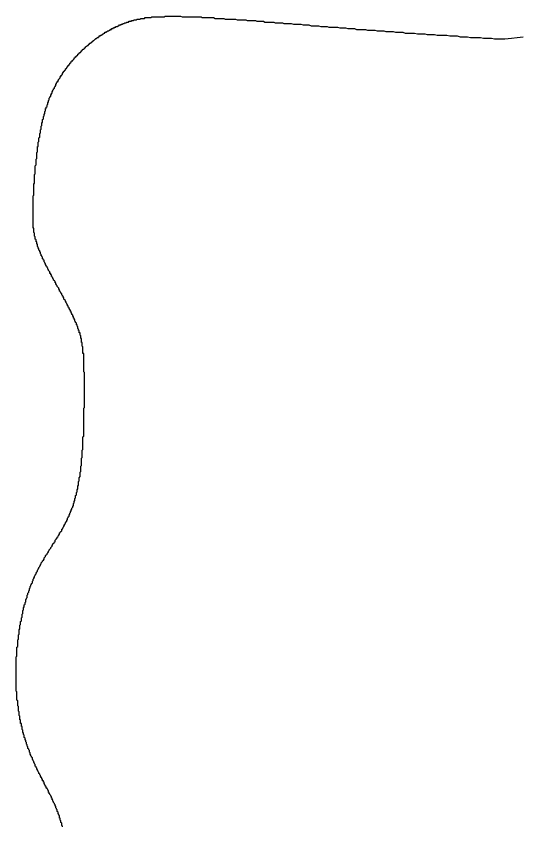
# Model space of a CAD drawing. Header units: millimetres. Extents: x 111 to 2999, y 81 to 1941.
# Drawn here: x 993.22 to 1000.07, y 636.16 to 647.22 of the extents above; entities that cross this region are included whole.
import ezdxf

# ---------------------------------------------------------------- set-up
doc = ezdxf.new("R2010")
doc.units = ezdxf.units.MM

msp = doc.modelspace()

# ---------------------------------------------------------------- linework, layer by layer
for points in [[(993.85, 636.163, 0), (993.85, 636.173, 0), (993.84, 636.183, 0), (993.84, 636.183, 0), (993.84, 636.193, 0), (993.84, 636.203, 0), (993.84, 636.203, 0), (993.84, 636.213, 0), (993.83, 636.223, 0), (993.83, 636.223, 0), (993.83, 636.233, 0), (993.83, 636.233, 0), (993.83, 636.243, 0), (993.82, 636.253, 0), (993.82, 636.253, 0), (993.82, 636.263, 0), (993.82, 636.273, 0), (993.82, 636.273, 0), (993.82, 636.283, 0), (993.81, 636.283, 0), (993.81, 636.293, 0), (993.81, 636.303, 0), (993.81, 636.303, 0), (993.81, 636.313, 0), (993.8, 636.323, 0), (993.8, 636.323, 0), (993.8, 636.333, 0), (993.8, 636.333, 0), (993.79, 636.343, 0), (993.79, 636.353, 0), (993.79, 636.353, 0), (993.79, 636.363, 0), (993.79, 636.363, 0), (993.78, 636.373, 0), (993.78, 636.383, 0), (993.78, 636.383, 0), (993.78, 636.393, 0), (993.77, 636.403, 0), (993.77, 636.403, 0), (993.77, 636.413, 0), (993.77, 636.413, 0), (993.76, 636.423, 0), (993.76, 636.433, 0), (993.76, 636.433, 0), (993.76, 636.443, 0), (993.75, 636.443, 0), (993.75, 636.453, 0), (993.75, 636.463, 0), (993.75, 636.463, 0), (993.74, 636.473, 0), (993.74, 636.473, 0), (993.74, 636.483, 0), (993.73, 636.493, 0), (993.73, 636.493, 0), (993.73, 636.503, 0), (993.73, 636.503, 0), (993.72, 636.513, 0), (993.72, 636.523, 0), (993.72, 636.523, 0), (993.72, 636.533, 0), (993.71, 636.533, 0), (993.71, 636.543, 0), (993.71, 636.553, 0), (993.7, 636.553, 0), (993.7, 636.563, 0), (993.7, 636.563, 0), (993.7, 636.573, 0), (993.69, 636.583, 0), (993.69, 636.583, 0), (993.69, 636.593, 0), (993.68, 636.603, 0), (993.68, 636.603, 0), (993.68, 636.613, 0), (993.67, 636.613, 0), (993.67, 636.623, 0), (993.67, 636.633, 0), (993.66, 636.633, 0), (993.66, 636.643, 0), (993.66, 636.643, 0), (993.66, 636.653, 0), (993.65, 636.663, 0), (993.65, 636.663, 0), (993.65, 636.673, 0), (993.64, 636.683, 0), (993.64, 636.683, 0), (993.64, 636.693, 0), (993.63, 636.693, 0), (993.63, 636.703, 0), (993.63, 636.713, 0), (993.62, 636.713, 0), (993.62, 636.723, 0), (993.62, 636.723, 0), (993.61, 636.733, 0), (993.61, 636.743, 0), (993.61, 636.743, 0), (993.6, 636.753, 0), (993.6, 636.763, 0), (993.6, 636.763, 0), (993.6, 636.773, 0), (993.59, 636.773, 0), (993.59, 636.783, 0), (993.59, 636.793, 0), (993.58, 636.793, 0), (993.58, 636.803, 0), (993.58, 636.813, 0), (993.57, 636.813, 0), (993.57, 636.823, 0), (993.57, 636.833, 0), (993.56, 636.833, 0), (993.56, 636.843, 0), (993.56, 636.843, 0), (993.55, 636.853, 0), (993.55, 636.863, 0), (993.55, 636.863, 0), (993.54, 636.873, 0), (993.54, 636.883, 0), (993.54, 636.883, 0), (993.53, 636.893, 0), (993.53, 636.903, 0), (993.53, 636.903, 0), (993.52, 636.913, 0), (993.52, 636.923, 0), (993.52, 636.923, 0), (993.51, 636.933, 0), (993.51, 636.943, 0), (993.51, 636.943, 0), (993.5, 636.953, 0), (993.5, 636.963, 0), (993.5, 636.963, 0), (993.49, 636.973, 0), (993.49, 636.983, 0), (993.49, 636.983, 0), (993.48, 636.993, 0), (993.48, 637.003, 0), (993.48, 637.003, 0), (993.48, 637.013, 0), (993.47, 637.023, 0), (993.47, 637.023, 0), (993.47, 637.033, 0), (993.46, 637.043, 0), (993.46, 637.043, 0), (993.46, 637.053, 0), (993.45, 637.063, 0), (993.45, 637.073, 0), (993.45, 637.073, 0), (993.44, 637.083, 0), (993.44, 637.093, 0), (993.44, 637.093, 0), (993.44, 637.103, 0), (993.43, 637.113, 0), (993.43, 637.113, 0), (993.43, 637.123, 0), (993.42, 637.133, 0), (993.42, 637.143, 0), (993.42, 637.143, 0), (993.41, 637.153, 0), (993.41, 637.163, 0), (993.41, 637.163, 0), (993.41, 637.173, 0), (993.4, 637.183, 0), (993.4, 637.193, 0), (993.4, 637.193, 0), (993.4, 637.203, 0), (993.39, 637.213, 0), (993.39, 637.223, 0), (993.39, 637.223, 0), (993.38, 637.233, 0), (993.38, 637.243, 0), (993.38, 637.243, 0), (993.38, 637.253, 0), (993.37, 637.263, 0), (993.37, 637.273, 0), (993.37, 637.273, 0), (993.37, 637.283, 0), (993.36, 637.293, 0), (993.36, 637.303, 0), (993.36, 637.303, 0), (993.36, 637.313, 0), (993.35, 637.323, 0), (993.35, 637.333, 0), (993.35, 637.333, 0), (993.35, 637.343, 0), (993.34, 637.353, 0), (993.34, 637.363, 0), (993.34, 637.363, 0), (993.34, 637.373, 0), (993.33, 637.383, 0), (993.33, 637.393, 0), (993.33, 637.393, 0), (993.33, 637.403, 0), (993.33, 637.413, 0), (993.32, 637.423, 0), (993.32, 637.433, 0), (993.32, 637.433, 0), (993.32, 637.443, 0), (993.31, 637.453, 0), (993.31, 637.463, 0), (993.31, 637.463, 0), (993.31, 637.473, 0), (993.31, 637.483, 0), (993.3, 637.493, 0), (993.3, 637.503, 0), (993.3, 637.503, 0), (993.3, 637.513, 0), (993.3, 637.523, 0), (993.3, 637.533, 0), (993.29, 637.533, 0), (993.29, 637.543, 0), (993.29, 637.553, 0), (993.29, 637.563, 0), (993.29, 637.573, 0), (993.28, 637.573, 0), (993.28, 637.583, 0), (993.28, 637.593, 0), (993.28, 637.603, 0), (993.28, 637.613, 0), (993.28, 637.623, 0), (993.27, 637.623, 0), (993.27, 637.633, 0), (993.27, 637.643, 0), (993.27, 637.653, 0), (993.27, 637.663, 0), (993.27, 637.663, 0), (993.27, 637.673, 0), (993.26, 637.683, 0), (993.26, 637.693, 0), (993.26, 637.703, 0), (993.26, 637.713, 0), (993.26, 637.713, 0), (993.26, 637.723, 0), (993.26, 637.733, 0), (993.25, 637.743, 0), (993.25, 637.753, 0), (993.25, 637.763, 0), (993.25, 637.763, 0), (993.25, 637.773, 0), (993.25, 637.783, 0), (993.25, 637.793, 0), (993.25, 637.803, 0), (993.24, 637.813, 0), (993.24, 637.813, 0), (993.24, 637.823, 0), (993.24, 637.833, 0), (993.24, 637.843, 0), (993.24, 637.853, 0), (993.24, 637.863, 0), (993.24, 637.873, 0), (993.24, 637.873, 0), (993.24, 637.883, 0), (993.23, 637.893, 0), (993.23, 637.903, 0), (993.23, 637.913, 0), (993.23, 637.923, 0), (993.23, 637.933, 0), (993.23, 637.943, 0), (993.23, 637.943, 0), (993.23, 637.953, 0), (993.23, 637.963, 0), (993.23, 637.973, 0), (993.23, 637.983, 0), (993.23, 637.993, 0), (993.23, 638.003, 0), (993.22, 638.013, 0), (993.22, 638.023, 0), (993.22, 638.023, 0), (993.22, 638.033, 0), (993.22, 638.043, 0), (993.22, 638.053, 0), (993.22, 638.063, 0), (993.22, 638.073, 0), (993.22, 638.083, 0), (993.22, 638.093, 0), (993.22, 638.103, 0), (993.22, 638.113, 0), (993.22, 638.123, 0), (993.22, 638.123, 0), (993.22, 638.133, 0), (993.22, 638.143, 0), (993.22, 638.153, 0), (993.22, 638.163, 0), (993.22, 638.173, 0), (993.22, 638.183, 0), (993.22, 638.193, 0), (993.22, 638.203, 0), (993.22, 638.213, 0), (993.22, 638.223, 0), (993.22, 638.233, 0), (993.22, 638.243, 0), (993.22, 638.253, 0), (993.22, 638.263, 0), (993.22, 638.263, 0), (993.22, 638.273, 0), (993.22, 638.283, 0), (993.22, 638.293, 0), (993.22, 638.303, 0), (993.22, 638.313, 0), (993.22, 638.323, 0), (993.22, 638.333, 0), (993.22, 638.343, 0), (993.22, 638.353, 0), (993.22, 638.363, 0), (993.22, 638.373, 0), (993.22, 638.383, 0), (993.22, 638.393, 0), (993.22, 638.403, 0), (993.22, 638.413, 0), (993.22, 638.423, 0), (993.22, 638.433, 0), (993.22, 638.443, 0), (993.22, 638.453, 0), (993.22, 638.463, 0), (993.22, 638.473, 0), (993.22, 638.483, 0), (993.23, 638.493, 0), (993.23, 638.503, 0), (993.23, 638.513, 0), (993.23, 638.523, 0), (993.23, 638.533, 0), (993.23, 638.543, 0), (993.23, 638.553, 0), (993.23, 638.563, 0), (993.23, 638.573, 0), (993.23, 638.583, 0), (993.23, 638.593, 0), (993.23, 638.603, 0), (993.23, 638.613, 0), (993.24, 638.623, 0), (993.24, 638.633, 0), (993.24, 638.643, 0), (993.24, 638.653, 0), (993.24, 638.663, 0), (993.24, 638.673, 0), (993.24, 638.683, 0), (993.24, 638.693, 0), (993.24, 638.703, 0), (993.24, 638.713, 0), (993.25, 638.723, 0), (993.25, 638.733, 0), (993.25, 638.743, 0), (993.25, 638.753, 0), (993.25, 638.763, 0), (993.25, 638.773, 0), (993.25, 638.783, 0), (993.26, 638.793, 0), (993.26, 638.803, 0), (993.26, 638.813, 0), (993.26, 638.823, 0), (993.26, 638.833, 0), (993.26, 638.843, 0), (993.26, 638.853, 0), (993.27, 638.863, 0), (993.27, 638.873, 0), (993.27, 638.883, 0), (993.27, 638.893, 0), (993.27, 638.903, 0), (993.27, 638.913, 0), (993.28, 638.923, 0), (993.28, 638.933, 0), (993.28, 638.943, 0), (993.28, 638.953, 0), (993.28, 638.963, 0), (993.29, 638.973, 0), (993.29, 638.983, 0), (993.29, 638.993, 0), (993.29, 639.003, 0), (993.29, 639.013, 0), (993.3, 639.023, 0), (993.3, 639.033, 0), (993.3, 639.043, 0), (993.3, 639.053, 0), (993.3, 639.063, 0), (993.31, 639.073, 0), (993.31, 639.083, 0), (993.31, 639.093, 0), (993.31, 639.103, 0), (993.31, 639.113, 0), (993.32, 639.123, 0), (993.32, 639.133, 0), (993.32, 639.143, 0), (993.32, 639.153, 0), (993.33, 639.163, 0), (993.33, 639.173, 0), (993.33, 639.183, 0), (993.33, 639.193, 0), (993.34, 639.203, 0), (993.34, 639.213, 0), (993.34, 639.223, 0), (993.35, 639.233, 0), (993.35, 639.243, 0), (993.35, 639.253, 0), (993.35, 639.263, 0), (993.36, 639.273, 0), (993.36, 639.283, 0), (993.36, 639.283, 0), (993.37, 639.293, 0), (993.37, 639.303, 0), (993.37, 639.313, 0), (993.37, 639.323, 0), (993.38, 639.333, 0), (993.38, 639.343, 0), (993.38, 639.353, 0), (993.39, 639.363, 0), (993.39, 639.373, 0), (993.39, 639.383, 0), (993.4, 639.393, 0), (993.4, 639.403, 0), (993.4, 639.413, 0), (993.41, 639.423, 0), (993.41, 639.433, 0), (993.41, 639.443, 0), (993.42, 639.453, 0), (993.42, 639.463, 0), (993.42, 639.463, 0), (993.43, 639.473, 0), (993.43, 639.483, 0), (993.44, 639.493, 0), (993.44, 639.503, 0), (993.44, 639.513, 0), (993.45, 639.523, 0), (993.45, 639.533, 0), (993.45, 639.543, 0), (993.46, 639.553, 0), (993.46, 639.563, 0), (993.47, 639.563, 0), (993.47, 639.573, 0), (993.47, 639.583, 0), (993.48, 639.593, 0), (993.48, 639.603, 0), (993.49, 639.613, 0), (993.49, 639.623, 0), (993.49, 639.633, 0), (993.5, 639.633, 0), (993.5, 639.643, 0), (993.51, 639.653, 0), (993.51, 639.663, 0), (993.52, 639.673, 0), (993.52, 639.683, 0), (993.52, 639.683, 0), (993.53, 639.693, 0), (993.53, 639.703, 0), (993.54, 639.713, 0), (993.54, 639.723, 0), (993.55, 639.733, 0), (993.55, 639.733, 0), (993.55, 639.743, 0), (993.56, 639.753, 0), (993.56, 639.763, 0), (993.57, 639.773, 0), (993.57, 639.773, 0), (993.58, 639.783, 0), (993.58, 639.793, 0), (993.59, 639.803, 0), (993.59, 639.803, 0), (993.6, 639.813, 0), (993.6, 639.823, 0), (993.6, 639.833, 0), (993.61, 639.843, 0), (993.61, 639.843, 0), (993.62, 639.853, 0), (993.62, 639.863, 0), (993.63, 639.873, 0), (993.63, 639.873, 0), (993.64, 639.883, 0), (993.64, 639.893, 0), (993.65, 639.903, 0), (993.65, 639.903, 0), (993.66, 639.913, 0), (993.66, 639.923, 0), (993.66, 639.923, 0), (993.67, 639.933, 0), (993.67, 639.943, 0), (993.68, 639.953, 0), (993.68, 639.953, 0), (993.69, 639.963, 0), (993.69, 639.973, 0), (993.7, 639.983, 0), (993.7, 639.983, 0), (993.71, 639.993, 0), (993.71, 640.003, 0), (993.71, 640.003, 0), (993.72, 640.013, 0), (993.72, 640.023, 0), (993.73, 640.033, 0), (993.73, 640.033, 0), (993.74, 640.043, 0), (993.74, 640.053, 0), (993.75, 640.053, 0), (993.75, 640.063, 0), (993.75, 640.073, 0), (993.76, 640.083, 0), (993.76, 640.083, 0), (993.77, 640.093, 0), (993.77, 640.103, 0), (993.78, 640.103, 0), (993.78, 640.113, 0), (993.79, 640.123, 0), (993.79, 640.123, 0), (993.79, 640.133, 0), (993.8, 640.143, 0), (993.8, 640.153, 0), (993.81, 640.153, 0), (993.81, 640.163, 0), (993.81, 640.173, 0), (993.82, 640.173, 0), (993.82, 640.183, 0), (993.83, 640.193, 0), (993.83, 640.193, 0), (993.84, 640.203, 0), (993.84, 640.213, 0), (993.84, 640.223, 0), (993.85, 640.223, 0), (993.85, 640.233, 0), (993.86, 640.243, 0), (993.86, 640.243, 0), (993.86, 640.253, 0), (993.87, 640.263, 0), (993.87, 640.273, 0), (993.88, 640.273, 0), (993.88, 640.283, 0), (993.88, 640.293, 0), (993.89, 640.303, 0), (993.89, 640.303, 0), (993.89, 640.313, 0), (993.9, 640.323, 0), (993.9, 640.323, 0), (993.91, 640.333, 0), (993.91, 640.343, 0), (993.91, 640.353, 0), (993.92, 640.353, 0), (993.92, 640.363, 0), (993.92, 640.373, 0), (993.93, 640.383, 0), (993.93, 640.383, 0), (993.93, 640.393, 0), (993.94, 640.403, 0), (993.94, 640.413, 0), (993.94, 640.423, 0), (993.95, 640.423, 0), (993.95, 640.433, 0), (993.95, 640.443, 0), (993.96, 640.453, 0), (993.96, 640.453, 0), (993.96, 640.463, 0), (993.97, 640.473, 0), (993.97, 640.483, 0), (993.97, 640.493, 0), (993.98, 640.493, 0), (993.98, 640.503, 0), (993.98, 640.513, 0), (993.99, 640.523, 0), (993.99, 640.533, 0), (993.99, 640.543, 0), (994, 640.543, 0), (994, 640.553, 0), (994, 640.563, 0), (994, 640.573, 0), (994.01, 640.583, 0), (994.01, 640.593, 0), (994.01, 640.603, 0), (994.01, 640.613, 0), (994.02, 640.613, 0), (994.02, 640.623, 0), (994.02, 640.633, 0), (994.02, 640.643, 0), (994.03, 640.653, 0), (994.03, 640.663, 0), (994.03, 640.673, 0), (994.03, 640.683, 0), (994.04, 640.693, 0), (994.04, 640.703, 0), (994.04, 640.713, 0), (994.04, 640.723, 0), (994.05, 640.733, 0), (994.05, 640.743, 0), (994.05, 640.753, 0), (994.05, 640.763, 0), (994.06, 640.773, 0), (994.06, 640.783, 0), (994.06, 640.793, 0), (994.06, 640.803, 0), (994.06, 640.813, 0), (994.07, 640.823, 0), (994.07, 640.833, 0), (994.07, 640.843, 0), (994.07, 640.853, 0), (994.07, 640.863, 0), (994.07, 640.873, 0), (994.08, 640.883, 0), (994.08, 640.893, 0), (994.08, 640.903, 0), (994.08, 640.913, 0), (994.08, 640.923, 0), (994.09, 640.943, 0), (994.09, 640.953, 0), (994.09, 640.963, 0), (994.09, 640.973, 0), (994.09, 640.983, 0), (994.09, 640.993, 0), (994.09, 641.003, 0), (994.1, 641.013, 0), (994.1, 641.023, 0), (994.1, 641.043, 0), (994.1, 641.053, 0), (994.1, 641.063, 0), (994.1, 641.073, 0), (994.1, 641.083, 0), (994.11, 641.093, 0), (994.11, 641.103, 0), (994.11, 641.123, 0), (994.11, 641.133, 0), (994.11, 641.143, 0), (994.11, 641.153, 0), (994.11, 641.163, 0), (994.11, 641.173, 0), (994.11, 641.193, 0), (994.12, 641.203, 0), (994.12, 641.213, 0), (994.12, 641.223, 0), (994.12, 641.233, 0), (994.12, 641.243, 0), (994.12, 641.263, 0), (994.12, 641.273, 0), (994.12, 641.283, 0), (994.12, 641.293, 0), (994.12, 641.303, 0), (994.13, 641.313, 0), (994.13, 641.333, 0), (994.13, 641.343, 0), (994.13, 641.353, 0), (994.13, 641.363, 0), (994.13, 641.373, 0), (994.13, 641.393, 0), (994.13, 641.403, 0), (994.13, 641.413, 0), (994.13, 641.423, 0), (994.13, 641.433, 0), (994.13, 641.453, 0), (994.13, 641.463, 0), (994.13, 641.473, 0), (994.13, 641.483, 0), (994.14, 641.493, 0), (994.14, 641.503, 0), (994.14, 641.523, 0), (994.14, 641.533, 0), (994.14, 641.543, 0), (994.14, 641.553, 0), (994.14, 641.563, 0), (994.14, 641.583, 0), (994.14, 641.593, 0), (994.14, 641.603, 0), (994.14, 641.613, 0), (994.14, 641.623, 0), (994.14, 641.633, 0), (994.14, 641.653, 0), (994.14, 641.663, 0), (994.14, 641.673, 0), (994.14, 641.683, 0), (994.14, 641.693, 0), (994.14, 641.703, 0), (994.14, 641.723, 0), (994.14, 641.733, 0), (994.14, 641.743, 0), (994.14, 641.753, 0), (994.14, 641.763, 0), (994.14, 641.773, 0), (994.14, 641.783, 0), (994.14, 641.803, 0), (994.14, 641.813, 0), (994.14, 641.823, 0), (994.14, 641.833, 0), (994.14, 641.843, 0), (994.14, 641.853, 0), (994.14, 641.863, 0), (994.14, 641.873, 0), (994.15, 641.883, 0), (994.15, 641.903, 0), (994.15, 641.913, 0), (994.15, 641.923, 0), (994.15, 641.933, 0), (994.15, 641.943, 0), (994.15, 641.953, 0), (994.15, 641.963, 0), (994.15, 641.973, 0), (994.15, 641.983, 0), (994.15, 641.993, 0), (994.15, 642.003, 0), (994.15, 642.013, 0), (994.15, 642.023, 0), (994.15, 642.033, 0), (994.15, 642.043, 0), (994.15, 642.053, 0), (994.15, 642.063, 0), (994.15, 642.073, 0), (994.15, 642.083, 0), (994.15, 642.093, 0), (994.15, 642.103, 0), (994.15, 642.113, 0), (994.15, 642.123, 0), (994.15, 642.133, 0), (994.15, 642.143, 0), (994.15, 642.153, 0), (994.15, 642.163, 0), (994.15, 642.173, 0), (994.15, 642.183, 0), (994.15, 642.193, 0), (994.15, 642.203, 0), (994.15, 642.213, 0), (994.15, 642.223, 0), (994.15, 642.233, 0), (994.15, 642.243, 0), (994.15, 642.243, 0), (994.15, 642.253, 0), (994.15, 642.263, 0), (994.15, 642.273, 0), (994.15, 642.283, 0), (994.15, 642.293, 0), (994.15, 642.303, 0), (994.15, 642.303, 0), (994.15, 642.313, 0), (994.15, 642.323, 0), (994.15, 642.333, 0), (994.15, 642.343, 0), (994.15, 642.343, 0), (994.15, 642.353, 0), (994.15, 642.363, 0), (994.14, 642.373, 0), (994.14, 642.383, 0), (994.14, 642.383, 0), (994.14, 642.393, 0), (994.14, 642.403, 0), (994.14, 642.413, 0), (994.14, 642.413, 0), (994.14, 642.423, 0), (994.14, 642.433, 0), (994.14, 642.443, 0), (994.14, 642.443, 0), (994.14, 642.453, 0), (994.14, 642.463, 0), (994.14, 642.463, 0), (994.14, 642.473, 0), (994.14, 642.483, 0), (994.14, 642.483, 0), (994.14, 642.493, 0), (994.14, 642.503, 0), (994.14, 642.503, 0), (994.14, 642.513, 0), (994.14, 642.523, 0), (994.14, 642.523, 0), (994.14, 642.533, 0), (994.14, 642.543, 0), (994.14, 642.543, 0), (994.14, 642.553, 0), (994.14, 642.563, 0), (994.14, 642.563, 0), (994.14, 642.573, 0), (994.14, 642.583, 0), (994.14, 642.583, 0), (994.14, 642.593, 0), (994.14, 642.593, 0), (994.14, 642.603, 0), (994.14, 642.613, 0), (994.14, 642.613, 0), (994.14, 642.623, 0), (994.13, 642.623, 0), (994.13, 642.633, 0), (994.13, 642.643, 0), (994.13, 642.643, 0), (994.13, 642.653, 0), (994.13, 642.653, 0), (994.13, 642.663, 0), (994.13, 642.663, 0), (994.13, 642.673, 0), (994.13, 642.673, 0), (994.13, 642.683, 0), (994.13, 642.693, 0), (994.13, 642.693, 0), (994.13, 642.703, 0), (994.13, 642.703, 0), (994.13, 642.713, 0), (994.13, 642.713, 0), (994.12, 642.723, 0), (994.12, 642.723, 0), (994.12, 642.733, 0), (994.12, 642.733, 0), (994.12, 642.743, 0), (994.12, 642.743, 0), (994.12, 642.753, 0), (994.12, 642.753, 0), (994.12, 642.763, 0), (994.12, 642.763, 0), (994.12, 642.773, 0), (994.11, 642.773, 0), (994.11, 642.783, 0), (994.11, 642.783, 0), (994.11, 642.793, 0), (994.11, 642.803, 0), (994.11, 642.803, 0), (994.11, 642.813, 0), (994.11, 642.813, 0), (994.11, 642.823, 0), (994.11, 642.823, 0), (994.1, 642.833, 0), (994.1, 642.833, 0), (994.1, 642.843, 0), (994.1, 642.843, 0), (994.1, 642.853, 0), (994.1, 642.853, 0), (994.1, 642.863, 0), (994.1, 642.863, 0), (994.09, 642.873, 0), (994.09, 642.873, 0), (994.09, 642.883, 0), (994.09, 642.883, 0), (994.09, 642.893, 0), (994.09, 642.893, 0), (994.09, 642.903, 0), (994.08, 642.903, 0), (994.08, 642.913, 0), (994.08, 642.913, 0), (994.08, 642.923, 0), (994.08, 642.923, 0), (994.08, 642.933, 0), (994.07, 642.933, 0), (994.07, 642.943, 0), (994.07, 642.943, 0), (994.07, 642.953, 0), (994.07, 642.953, 0), (994.06, 642.963, 0), (994.06, 642.963, 0), (994.06, 642.973, 0), (994.06, 642.973, 0), (994.06, 642.983, 0), (994.05, 642.993, 0), (994.05, 642.993, 0), (994.05, 643.003, 0), (994.05, 643.003, 0), (994.05, 643.013, 0), (994.04, 643.013, 0), (994.04, 643.023, 0), (994.04, 643.033, 0), (994.04, 643.033, 0), (994.03, 643.043, 0), (994.03, 643.043, 0), (994.03, 643.053, 0), (994.03, 643.053, 0), (994.02, 643.063, 0), (994.02, 643.073, 0), (994.02, 643.073, 0), (994.02, 643.083, 0), (994.01, 643.083, 0), (994.01, 643.093, 0), (994.01, 643.103, 0), (994, 643.103, 0), (994, 643.113, 0), (994, 643.123, 0), (994, 643.123, 0), (993.99, 643.133, 0), (993.99, 643.133, 0), (993.99, 643.143, 0), (993.98, 643.153, 0), (993.98, 643.153, 0), (993.98, 643.163, 0), (993.98, 643.173, 0), (993.97, 643.173, 0), (993.97, 643.183, 0), (993.97, 643.193, 0), (993.96, 643.193, 0), (993.96, 643.203, 0), (993.96, 643.213, 0), (993.95, 643.213, 0), (993.95, 643.223, 0), (993.95, 643.223, 0), (993.94, 643.233, 0), (993.94, 643.243, 0), (993.94, 643.243, 0), (993.93, 643.253, 0), (993.93, 643.263, 0), (993.93, 643.273, 0), (993.92, 643.273, 0), (993.92, 643.283, 0), (993.91, 643.293, 0), (993.91, 643.293, 0), (993.91, 643.303, 0), (993.9, 643.313, 0), (993.9, 643.313, 0), (993.9, 643.323, 0), (993.89, 643.333, 0), (993.89, 643.333, 0), (993.89, 643.343, 0), (993.88, 643.353, 0), (993.88, 643.353, 0), (993.87, 643.363, 0), (993.87, 643.373, 0), (993.87, 643.383, 0), (993.86, 643.383, 0), (993.86, 643.393, 0), (993.86, 643.403, 0), (993.85, 643.403, 0), (993.85, 643.413, 0), (993.84, 643.423, 0), (993.84, 643.423, 0), (993.84, 643.433, 0), (993.83, 643.443, 0), (993.83, 643.453, 0), (993.83, 643.453, 0), (993.82, 643.463, 0), (993.82, 643.473, 0), (993.81, 643.473, 0), (993.81, 643.483, 0), (993.81, 643.493, 0), (993.8, 643.493, 0), (993.8, 643.503, 0), (993.8, 643.513, 0), (993.79, 643.523, 0), (993.79, 643.523, 0), (993.78, 643.533, 0), (993.78, 643.543, 0), (993.78, 643.543, 0), (993.77, 643.553, 0), (993.77, 643.563, 0), (993.76, 643.563, 0), (993.76, 643.573, 0), (993.76, 643.583, 0), (993.75, 643.583, 0), (993.75, 643.593, 0), (993.75, 643.603, 0), (993.74, 643.613, 0), (993.74, 643.613, 0), (993.73, 643.623, 0), (993.73, 643.633, 0), (993.73, 643.633, 0), (993.72, 643.643, 0), (993.72, 643.653, 0), (993.72, 643.653, 0), (993.71, 643.663, 0), (993.71, 643.673, 0), (993.7, 643.673, 0), (993.7, 643.683, 0), (993.7, 643.693, 0), (993.69, 643.693, 0), (993.69, 643.703, 0), (993.69, 643.713, 0), (993.68, 643.713, 0), (993.68, 643.723, 0), (993.68, 643.733, 0), (993.67, 643.743, 0), (993.67, 643.743, 0), (993.66, 643.753, 0), (993.66, 643.763, 0), (993.66, 643.763, 0), (993.65, 643.773, 0), (993.65, 643.773, 0), (993.65, 643.783, 0), (993.64, 643.793, 0), (993.64, 643.793, 0), (993.64, 643.803, 0), (993.63, 643.813, 0), (993.63, 643.813, 0), (993.63, 643.823, 0), (993.62, 643.833, 0), (993.62, 643.833, 0), (993.62, 643.843, 0), (993.61, 643.853, 0), (993.61, 643.853, 0), (993.61, 643.863, 0), (993.6, 643.873, 0), (993.6, 643.873, 0), (993.6, 643.883, 0), (993.6, 643.893, 0), (993.59, 643.893, 0), (993.59, 643.903, 0), (993.59, 643.903, 0), (993.58, 643.913, 0), (993.58, 643.923, 0), (993.58, 643.923, 0), (993.58, 643.933, 0), (993.57, 643.943, 0), (993.57, 643.943, 0), (993.57, 643.953, 0), (993.56, 643.953, 0), (993.56, 643.963, 0), (993.56, 643.973, 0), (993.56, 643.973, 0), (993.55, 643.983, 0), (993.55, 643.983, 0), (993.55, 643.993, 0), (993.55, 644.003, 0), (993.54, 644.003, 0), (993.54, 644.013, 0), (993.54, 644.013, 0), (993.54, 644.023, 0), (993.53, 644.033, 0), (993.53, 644.033, 0), (993.53, 644.043, 0), (993.53, 644.043, 0), (993.53, 644.053, 0), (993.52, 644.053, 0), (993.52, 644.063, 0), (993.52, 644.073, 0), (993.52, 644.073, 0), (993.51, 644.083, 0), (993.51, 644.083, 0), (993.51, 644.093, 0), (993.51, 644.103, 0), (993.51, 644.103, 0), (993.51, 644.113, 0), (993.5, 644.113, 0), (993.5, 644.123, 0), (993.5, 644.123, 0), (993.5, 644.133, 0), (993.5, 644.143, 0), (993.49, 644.143, 0), (993.49, 644.153, 0), (993.49, 644.153, 0), (993.49, 644.163, 0), (993.49, 644.163, 0), (993.49, 644.173, 0), (993.49, 644.173, 0), (993.48, 644.183, 0), (993.48, 644.193, 0), (993.48, 644.193, 0), (993.48, 644.203, 0), (993.48, 644.203, 0), (993.48, 644.213, 0), (993.48, 644.213, 0), (993.47, 644.223, 0), (993.47, 644.223, 0), (993.47, 644.233, 0), (993.47, 644.243, 0), (993.47, 644.243, 0), (993.47, 644.253, 0), (993.47, 644.253, 0), (993.47, 644.263, 0), (993.47, 644.263, 0), (993.46, 644.273, 0), (993.46, 644.273, 0), (993.46, 644.283, 0), (993.46, 644.293, 0), (993.46, 644.293, 0), (993.46, 644.303, 0), (993.46, 644.303, 0), (993.46, 644.313, 0), (993.46, 644.313, 0), (993.46, 644.323, 0), (993.46, 644.323, 0), (993.46, 644.333, 0), (993.45, 644.333, 0), (993.45, 644.343, 0), (993.45, 644.353, 0), (993.45, 644.353, 0), (993.45, 644.363, 0), (993.45, 644.363, 0), (993.45, 644.373, 0), (993.45, 644.373, 0), (993.45, 644.383, 0), (993.45, 644.383, 0), (993.45, 644.393, 0), (993.45, 644.403, 0), (993.45, 644.403, 0), (993.45, 644.413, 0), (993.45, 644.413, 0), (993.45, 644.423, 0), (993.45, 644.423, 0), (993.45, 644.433, 0), (993.45, 644.433, 0), (993.45, 644.443, 0), (993.45, 644.443, 0), (993.45, 644.453, 0), (993.45, 644.463, 0), (993.45, 644.463, 0), (993.45, 644.473, 0), (993.45, 644.473, 0), (993.45, 644.483, 0), (993.45, 644.483, 0), (993.45, 644.493, 0), (993.45, 644.493, 0), (993.45, 644.503, 0), (993.45, 644.513, 0), (993.45, 644.513, 0), (993.45, 644.523, 0), (993.45, 644.523, 0), (993.45, 644.533, 0), (993.45, 644.533, 0), (993.45, 644.543, 0), (993.45, 644.553, 0), (993.45, 644.553, 0), (993.45, 644.563, 0), (993.45, 644.563, 0), (993.45, 644.573, 0), (993.45, 644.573, 0), (993.45, 644.583, 0), (993.45, 644.593, 0), (993.45, 644.593, 0), (993.45, 644.603, 0), (993.45, 644.603, 0), (993.45, 644.613, 0), (993.45, 644.623, 0), (993.45, 644.623, 0), (993.45, 644.633, 0), (993.45, 644.633, 0), (993.45, 644.643, 0), (993.45, 644.653, 0), (993.45, 644.653, 0), (993.45, 644.663, 0), (993.45, 644.663, 0), (993.45, 644.673, 0), (993.45, 644.683, 0), (993.45, 644.683, 0), (993.45, 644.693, 0), (993.45, 644.703, 0), (993.45, 644.703, 0), (993.45, 644.713, 0), (993.45, 644.723, 0), (993.45, 644.723, 0), (993.45, 644.733, 0), (993.45, 644.743, 0), (993.45, 644.743, 0), (993.45, 644.753, 0), (993.45, 644.753, 0), (993.45, 644.763, 0), (993.45, 644.773, 0), (993.46, 644.783, 0), (993.46, 644.783, 0), (993.46, 644.793, 0), (993.46, 644.803, 0), (993.46, 644.803, 0), (993.46, 644.813, 0), (993.46, 644.823, 0), (993.46, 644.823, 0), (993.46, 644.833, 0), (993.46, 644.843, 0), (993.46, 644.853, 0), (993.46, 644.853, 0), (993.46, 644.863, 0), (993.46, 644.873, 0), (993.46, 644.873, 0), (993.46, 644.883, 0), (993.46, 644.893, 0), (993.46, 644.903, 0), (993.46, 644.903, 0), (993.46, 644.913, 0), (993.46, 644.923, 0), (993.46, 644.933, 0), (993.47, 644.943, 0), (993.47, 644.943, 0), (993.47, 644.953, 0), (993.47, 644.963, 0), (993.47, 644.973, 0), (993.47, 644.973, 0), (993.47, 644.983, 0), (993.47, 644.993, 0), (993.47, 645.003, 0), (993.47, 645.013, 0), (993.47, 645.013, 0), (993.47, 645.023, 0), (993.47, 645.033, 0), (993.47, 645.043, 0), (993.47, 645.053, 0), (993.47, 645.053, 0), (993.47, 645.063, 0), (993.48, 645.073, 0), (993.48, 645.083, 0), (993.48, 645.093, 0), (993.48, 645.103, 0), (993.48, 645.103, 0), (993.48, 645.113, 0), (993.48, 645.123, 0), (993.48, 645.133, 0), (993.48, 645.143, 0), (993.48, 645.153, 0), (993.48, 645.153, 0), (993.48, 645.163, 0), (993.48, 645.173, 0), (993.48, 645.183, 0), (993.49, 645.193, 0), (993.49, 645.203, 0), (993.49, 645.203, 0), (993.49, 645.213, 0), (993.49, 645.223, 0), (993.49, 645.233, 0), (993.49, 645.243, 0), (993.49, 645.253, 0), (993.49, 645.263, 0), (993.49, 645.263, 0), (993.49, 645.273, 0), (993.5, 645.283, 0), (993.5, 645.293, 0), (993.5, 645.303, 0), (993.5, 645.313, 0), (993.5, 645.323, 0), (993.5, 645.323, 0), (993.5, 645.333, 0), (993.5, 645.343, 0), (993.5, 645.353, 0), (993.5, 645.363, 0), (993.51, 645.373, 0), (993.51, 645.383, 0), (993.51, 645.383, 0), (993.51, 645.393, 0), (993.51, 645.403, 0), (993.51, 645.413, 0), (993.51, 645.423, 0), (993.51, 645.433, 0), (993.51, 645.443, 0), (993.52, 645.443, 0), (993.52, 645.453, 0), (993.52, 645.463, 0), (993.52, 645.473, 0), (993.52, 645.483, 0), (993.52, 645.493, 0), (993.52, 645.503, 0), (993.52, 645.503, 0), (993.53, 645.513, 0), (993.53, 645.523, 0), (993.53, 645.533, 0), (993.53, 645.543, 0), (993.53, 645.553, 0), (993.53, 645.563, 0), (993.53, 645.563, 0), (993.54, 645.573, 0), (993.54, 645.583, 0), (993.54, 645.593, 0), (993.54, 645.603, 0), (993.54, 645.613, 0), (993.54, 645.623, 0), (993.54, 645.623, 0), (993.55, 645.633, 0), (993.55, 645.643, 0), (993.55, 645.653, 0), (993.55, 645.663, 0), (993.55, 645.673, 0), (993.55, 645.673, 0), (993.56, 645.683, 0), (993.56, 645.693, 0), (993.56, 645.703, 0), (993.56, 645.713, 0), (993.56, 645.723, 0), (993.56, 645.723, 0), (993.57, 645.733, 0), (993.57, 645.743, 0), (993.57, 645.753, 0), (993.57, 645.763, 0), (993.57, 645.773, 0), (993.58, 645.773, 0), (993.58, 645.783, 0), (993.58, 645.793, 0), (993.58, 645.803, 0), (993.58, 645.813, 0), (993.58, 645.813, 0), (993.59, 645.823, 0), (993.59, 645.833, 0), (993.59, 645.843, 0), (993.59, 645.853, 0), (993.59, 645.853, 0), (993.6, 645.863, 0), (993.6, 645.873, 0), (993.6, 645.883, 0), (993.6, 645.893, 0), (993.61, 645.893, 0), (993.61, 645.903, 0), (993.61, 645.913, 0), (993.61, 645.923, 0), (993.61, 645.923, 0), (993.62, 645.933, 0), (993.62, 645.943, 0), (993.62, 645.953, 0), (993.62, 645.963, 0), (993.63, 645.963, 0), (993.63, 645.973, 0), (993.63, 645.983, 0), (993.63, 645.983, 0), (993.64, 645.993, 0), (993.64, 646.003, 0), (993.64, 646.013, 0), (993.64, 646.013, 0), (993.65, 646.023, 0), (993.65, 646.033, 0), (993.65, 646.043, 0), (993.65, 646.043, 0), (993.66, 646.053, 0), (993.66, 646.063, 0), (993.66, 646.063, 0), (993.66, 646.073, 0), (993.67, 646.083, 0), (993.67, 646.093, 0), (993.67, 646.093, 0), (993.67, 646.103, 0), (993.68, 646.113, 0), (993.68, 646.113, 0), (993.68, 646.123, 0), (993.69, 646.133, 0), (993.69, 646.133, 0), (993.69, 646.143, 0), (993.69, 646.153, 0), (993.7, 646.153, 0), (993.7, 646.163, 0), (993.7, 646.173, 0), (993.71, 646.173, 0), (993.71, 646.183, 0), (993.71, 646.193, 0), (993.71, 646.193, 0), (993.72, 646.203, 0), (993.72, 646.213, 0), (993.72, 646.213, 0), (993.73, 646.223, 0), (993.73, 646.223, 0), (993.73, 646.233, 0), (993.74, 646.243, 0), (993.74, 646.243, 0), (993.74, 646.253, 0), (993.75, 646.263, 0), (993.75, 646.263, 0), (993.75, 646.273, 0), (993.76, 646.273, 0), (993.76, 646.283, 0), (993.76, 646.293, 0), (993.76, 646.293, 0), (993.77, 646.303, 0), (993.77, 646.303, 0), (993.77, 646.313, 0), (993.78, 646.323, 0), (993.78, 646.323, 0), (993.78, 646.333, 0), (993.79, 646.333, 0), (993.79, 646.343, 0), (993.79, 646.353, 0), (993.8, 646.353, 0), (993.8, 646.363, 0), (993.8, 646.363, 0), (993.81, 646.373, 0), (993.81, 646.373, 0), (993.82, 646.383, 0), (993.82, 646.393, 0), (993.82, 646.393, 0), (993.83, 646.403, 0), (993.83, 646.403, 0), (993.83, 646.413, 0), (993.84, 646.413, 0), (993.84, 646.423, 0), (993.84, 646.423, 0), (993.85, 646.433, 0), (993.85, 646.443, 0), (993.85, 646.443, 0), (993.86, 646.453, 0), (993.86, 646.453, 0), (993.86, 646.463, 0), (993.87, 646.463, 0), (993.87, 646.473, 0), (993.88, 646.473, 0), (993.88, 646.483, 0), (993.88, 646.483, 0), (993.89, 646.493, 0), (993.89, 646.493, 0), (993.89, 646.503, 0), (993.9, 646.503, 0), (993.9, 646.513, 0), (993.91, 646.513, 0), (993.91, 646.523, 0), (993.91, 646.523, 0), (993.92, 646.533, 0), (993.92, 646.533, 0), (993.92, 646.543, 0), (993.93, 646.543, 0), (993.93, 646.553, 0), (993.94, 646.553, 0), (993.94, 646.563, 0), (993.94, 646.563, 0), (993.95, 646.573, 0), (993.95, 646.573, 0), (993.95, 646.583, 0), (993.96, 646.583, 0), (993.96, 646.593, 0), (993.97, 646.593, 0), (993.97, 646.603, 0), (993.97, 646.603, 0), (993.98, 646.613, 0), (993.98, 646.613, 0), (993.99, 646.613, 0), (993.99, 646.623, 0), (993.99, 646.623, 0), (994, 646.633, 0), (994, 646.633, 0), (994.01, 646.643, 0), (994.01, 646.643, 0), (994.01, 646.653, 0), (994.02, 646.653, 0), (994.02, 646.653, 0), (994.03, 646.663, 0), (994.03, 646.663, 0), (994.03, 646.673, 0), (994.04, 646.673, 0), (994.04, 646.683, 0), (994.05, 646.683, 0), (994.05, 646.683, 0), (994.05, 646.693, 0), (994.06, 646.693, 0), (994.06, 646.703, 0), (994.07, 646.703, 0), (994.07, 646.713, 0), (994.07, 646.713, 0), (994.08, 646.713, 0), (994.08, 646.723, 0), (994.09, 646.723, 0), (994.09, 646.733, 0), (994.09, 646.733, 0), (994.1, 646.733, 0), (994.1, 646.743, 0), (994.11, 646.743, 0), (994.11, 646.753, 0), (994.12, 646.753, 0), (994.12, 646.763, 0), (994.12, 646.763, 0), (994.13, 646.763, 0), (994.13, 646.773, 0), (994.14, 646.773, 0), (994.14, 646.773, 0), (994.15, 646.783, 0), (994.15, 646.783, 0), (994.15, 646.793, 0), (994.16, 646.793, 0), (994.16, 646.793, 0), (994.17, 646.803, 0), (994.17, 646.803, 0), (994.18, 646.813, 0), (994.18, 646.813, 0), (994.18, 646.813, 0), (994.19, 646.823, 0), (994.19, 646.823, 0), (994.2, 646.823, 0), (994.2, 646.833, 0), (994.21, 646.833, 0), (994.21, 646.843, 0), (994.21, 646.843, 0), (994.22, 646.843, 0), (994.22, 646.853, 0), (994.23, 646.853, 0), (994.23, 646.853, 0), (994.24, 646.863, 0), (994.24, 646.863, 0), (994.25, 646.863, 0), (994.25, 646.873, 0), (994.25, 646.873, 0), (994.26, 646.873, 0), (994.26, 646.883, 0), (994.27, 646.883, 0), (994.27, 646.893, 0), (994.28, 646.893, 0), (994.28, 646.893, 0), (994.29, 646.903, 0), (994.29, 646.903, 0), (994.29, 646.903, 0), (994.3, 646.913, 0), (994.3, 646.913, 0), (994.31, 646.913, 0), (994.31, 646.923, 0), (994.32, 646.923, 0), (994.32, 646.923, 0), (994.33, 646.933, 0), (994.33, 646.933, 0), (994.34, 646.933, 0), (994.34, 646.943, 0), (994.34, 646.943, 0), (994.35, 646.943, 0), (994.35, 646.953, 0), (994.36, 646.953, 0), (994.36, 646.953, 0), (994.37, 646.953, 0), (994.37, 646.963, 0), (994.38, 646.963, 0), (994.38, 646.963, 0), (994.39, 646.973, 0), (994.39, 646.973, 0), (994.4, 646.973, 0), (994.4, 646.983, 0), (994.41, 646.983, 0), (994.41, 646.983, 0), (994.41, 646.983, 0), (994.42, 646.993, 0), (994.42, 646.993, 0), (994.43, 646.993, 0), (994.43, 647.003, 0), (994.44, 647.003, 0), (994.44, 647.003, 0), (994.45, 647.003, 0), (994.45, 647.013, 0), (994.46, 647.013, 0), (994.46, 647.013, 0), (994.47, 647.023, 0), (994.47, 647.023, 0), (994.48, 647.023, 0), (994.48, 647.023, 0), (994.49, 647.033, 0), (994.49, 647.033, 0), (994.5, 647.033, 0), (994.5, 647.043, 0), (994.51, 647.043, 0), (994.51, 647.043, 0), (994.52, 647.043, 0), (994.52, 647.053, 0), (994.53, 647.053, 0), (994.53, 647.053, 0), (994.54, 647.053, 0), (994.54, 647.063, 0), (994.55, 647.063, 0), (994.55, 647.063, 0), (994.56, 647.063, 0), (994.56, 647.073, 0), (994.57, 647.073, 0), (994.57, 647.073, 0), (994.58, 647.073, 0), (994.58, 647.083, 0), (994.59, 647.083, 0), (994.59, 647.083, 0), (994.6, 647.083, 0), (994.6, 647.083, 0), (994.61, 647.093, 0), (994.61, 647.093, 0), (994.62, 647.093, 0), (994.62, 647.093, 0), (994.63, 647.103, 0), (994.63, 647.103, 0), (994.64, 647.103, 0), (994.64, 647.103, 0), (994.65, 647.103, 0), (994.65, 647.113, 0), (994.66, 647.113, 0), (994.66, 647.113, 0), (994.67, 647.113, 0), (994.67, 647.113, 0), (994.68, 647.123, 0), (994.68, 647.123, 0), (994.69, 647.123, 0), (994.69, 647.123, 0), (994.7, 647.133, 0), (994.7, 647.133, 0), (994.71, 647.133, 0), (994.71, 647.133, 0), (994.72, 647.133, 0), (994.72, 647.133, 0), (994.73, 647.143, 0), (994.74, 647.143, 0), (994.74, 647.143, 0), (994.75, 647.143, 0), (994.75, 647.143, 0), (994.76, 647.153, 0), (994.76, 647.153, 0), (994.77, 647.153, 0), (994.77, 647.153, 0), (994.78, 647.153, 0), (994.79, 647.153, 0), (994.79, 647.163, 0), (994.8, 647.163, 0), (994.8, 647.163, 0), (994.81, 647.163, 0), (994.82, 647.163, 0), (994.82, 647.163, 0), (994.83, 647.173, 0), (994.83, 647.173, 0), (994.84, 647.173, 0), (994.85, 647.173, 0), (994.85, 647.173, 0), (994.86, 647.173, 0), (994.87, 647.183, 0), (994.87, 647.183, 0), (994.88, 647.183, 0), (994.89, 647.183, 0), (994.89, 647.183, 0), (994.9, 647.183, 0), (994.91, 647.183, 0), (994.91, 647.183, 0), (994.92, 647.193, 0), (994.93, 647.193, 0), (994.93, 647.193, 0), (994.94, 647.193, 0), (994.95, 647.193, 0), (994.95, 647.193, 0), (994.96, 647.193, 0), (994.97, 647.193, 0), (994.98, 647.203, 0), (994.98, 647.203, 0), (994.99, 647.203, 0), (995, 647.203, 0), (995, 647.203, 0), (995.01, 647.203, 0), (995.02, 647.203, 0), (995.03, 647.203, 0), (995.04, 647.203, 0), (995.04, 647.203, 0), (995.05, 647.203, 0), (995.06, 647.203, 0), (995.07, 647.213, 0), (995.08, 647.213, 0), (995.08, 647.213, 0), (995.09, 647.213, 0), (995.1, 647.213, 0), (995.11, 647.213, 0), (995.12, 647.213, 0), (995.13, 647.213, 0), (995.13, 647.213, 0), (995.14, 647.213, 0), (995.15, 647.213, 0), (995.16, 647.213, 0), (995.17, 647.213, 0), (995.18, 647.213, 0), (995.19, 647.213, 0), (995.2, 647.213, 0), (995.21, 647.213, 0), (995.22, 647.213, 0), (995.23, 647.213, 0), (995.24, 647.213, 0), (995.25, 647.223, 0), (995.26, 647.223, 0), (995.27, 647.223, 0), (995.28, 647.223, 0), (995.29, 647.223, 0), (995.3, 647.223, 0), (995.31, 647.223, 0), (995.32, 647.223, 0), (995.33, 647.223, 0), (995.34, 647.223, 0), (995.35, 647.223, 0), (995.36, 647.223, 0), (995.37, 647.223, 0), (995.38, 647.223, 0), (995.39, 647.223, 0), (995.41, 647.223, 0), (995.42, 647.223, 0), (995.43, 647.223, 0), (995.44, 647.223, 0), (995.45, 647.223, 0), (995.46, 647.223, 0), (995.48, 647.213, 0), (995.49, 647.213, 0), (995.5, 647.213, 0), (995.51, 647.213, 0), (995.53, 647.213, 0), (995.54, 647.213, 0), (995.55, 647.213, 0), (995.57, 647.213, 0), (995.58, 647.213, 0), (995.59, 647.213, 0), (995.61, 647.213, 0), (995.62, 647.213, 0), (995.63, 647.213, 0), (995.65, 647.213, 0), (995.66, 647.213, 0), (995.68, 647.213, 0), (995.69, 647.213, 0), (995.71, 647.213, 0), (995.72, 647.213, 0), (995.74, 647.213, 0), (995.75, 647.203, 0), (995.77, 647.203, 0), (995.78, 647.203, 0), (995.8, 647.203, 0), (995.81, 647.203, 0), (995.83, 647.203, 0), (995.85, 647.203, 0), (995.86, 647.203, 0), (995.88, 647.203, 0), (995.9, 647.203, 0), (995.91, 647.203, 0), (995.93, 647.193, 0), (995.95, 647.193, 0), (995.96, 647.193, 0), (995.98, 647.193, 0), (996, 647.193, 0), (996.02, 647.193, 0), (996.04, 647.193, 0), (996.05, 647.193, 0), (996.07, 647.183, 0), (996.09, 647.183, 0), (996.11, 647.183, 0), (996.13, 647.183, 0), (996.15, 647.183, 0), (996.17, 647.183, 0), (996.19, 647.183, 0), (996.21, 647.183, 0), (996.23, 647.173, 0), (996.25, 647.173, 0), (996.27, 647.173, 0), (996.29, 647.173, 0), (996.31, 647.173, 0), (996.33, 647.173, 0), (996.35, 647.173, 0), (996.37, 647.163, 0), (996.39, 647.163, 0), (996.41, 647.163, 0), (996.43, 647.163, 0), (996.46, 647.163, 0), (996.48, 647.163, 0), (996.5, 647.153, 0), (996.52, 647.153, 0), (996.54, 647.153, 0), (996.57, 647.153, 0), (996.59, 647.153, 0), (996.61, 647.143, 0), (996.64, 647.143, 0), (996.66, 647.143, 0), (996.68, 647.143, 0), (996.71, 647.143, 0), (996.73, 647.143, 0), (996.75, 647.133, 0), (996.78, 647.133, 0), (996.8, 647.133, 0), (996.83, 647.133, 0), (996.85, 647.133, 0), (996.87, 647.123, 0), (996.9, 647.123, 0), (996.92, 647.123, 0), (996.95, 647.123, 0), (996.97, 647.123, 0), (997, 647.113, 0), (997.03, 647.113, 0), (997.05, 647.113, 0), (997.08, 647.113, 0), (997.1, 647.113, 0), (997.13, 647.103, 0), (997.16, 647.103, 0), (997.18, 647.103, 0), (997.21, 647.103, 0), (997.24, 647.093, 0), (997.26, 647.093, 0), (997.29, 647.093, 0), (997.32, 647.093, 0), (997.34, 647.093, 0), (997.37, 647.083, 0), (997.4, 647.083, 0), (997.43, 647.083, 0), (997.46, 647.083, 0), (997.48, 647.073, 0), (997.51, 647.073, 0), (997.54, 647.073, 0), (997.57, 647.073, 0), (997.6, 647.073, 0), (997.63, 647.063, 0), (997.65, 647.063, 0), (997.68, 647.063, 0), (997.71, 647.063, 0), (997.74, 647.053, 0), (997.77, 647.053, 0), (997.8, 647.053, 0), (997.83, 647.053, 0), (997.86, 647.043, 0), (997.89, 647.043, 0), (997.92, 647.043, 0), (997.95, 647.043, 0), (997.98, 647.043, 0), (998.01, 647.033, 0), (998.04, 647.033, 0), (998.07, 647.033, 0), (998.11, 647.033, 0), (998.14, 647.023, 0), (998.17, 647.023, 0), (998.2, 647.023, 0), (998.23, 647.023, 0), (998.26, 647.013, 0), (998.29, 647.013, 0), (998.33, 647.013, 0), (998.36, 647.013, 0), (998.39, 647.003, 0), (998.42, 647.003, 0), (998.46, 647.003, 0), (998.49, 647.003, 0), (998.52, 646.993, 0), (998.55, 646.993, 0), (998.59, 646.993, 0), (998.62, 646.993, 0), (998.65, 646.993, 0), (998.69, 646.983, 0), (998.72, 646.983, 0), (998.75, 646.983, 0), (998.79, 646.983, 0), (998.82, 646.973, 0), (998.85, 646.973, 0), (998.89, 646.973, 0), (998.92, 646.973, 0), (998.96, 646.963, 0), (998.99, 646.963, 0), (999.02, 646.963, 0), (999.06, 646.963, 0), (999.09, 646.963, 0), (999.13, 646.953, 0), (999.16, 646.953, 0), (999.2, 646.953, 0), (999.23, 646.953, 0), (999.27, 646.943, 0), (999.3, 646.943, 0), (999.34, 646.943, 0), (999.37, 646.943, 0), (999.41, 646.933, 0), (999.45, 646.933, 0), (999.48, 646.933, 0), (999.52, 646.933, 0), (999.55, 646.933, 0), (999.59, 646.923, 0), (999.63, 646.923, 0), (999.66, 646.923, 0), (999.7, 646.923, 0), (999.74, 646.913, 0), (999.77, 646.913, 0), (999.81, 646.913, 0), (999.85, 646.913, 0), (999.88, 646.913, 0)], [(999.88, 646.913, 0), (999.97, 646.923, 0), (1000.05, 646.933, 0), (1000.13, 646.943, 0)]]:
    msp.add_polyline3d(points)

doc.saveas('drawing.dxf')
